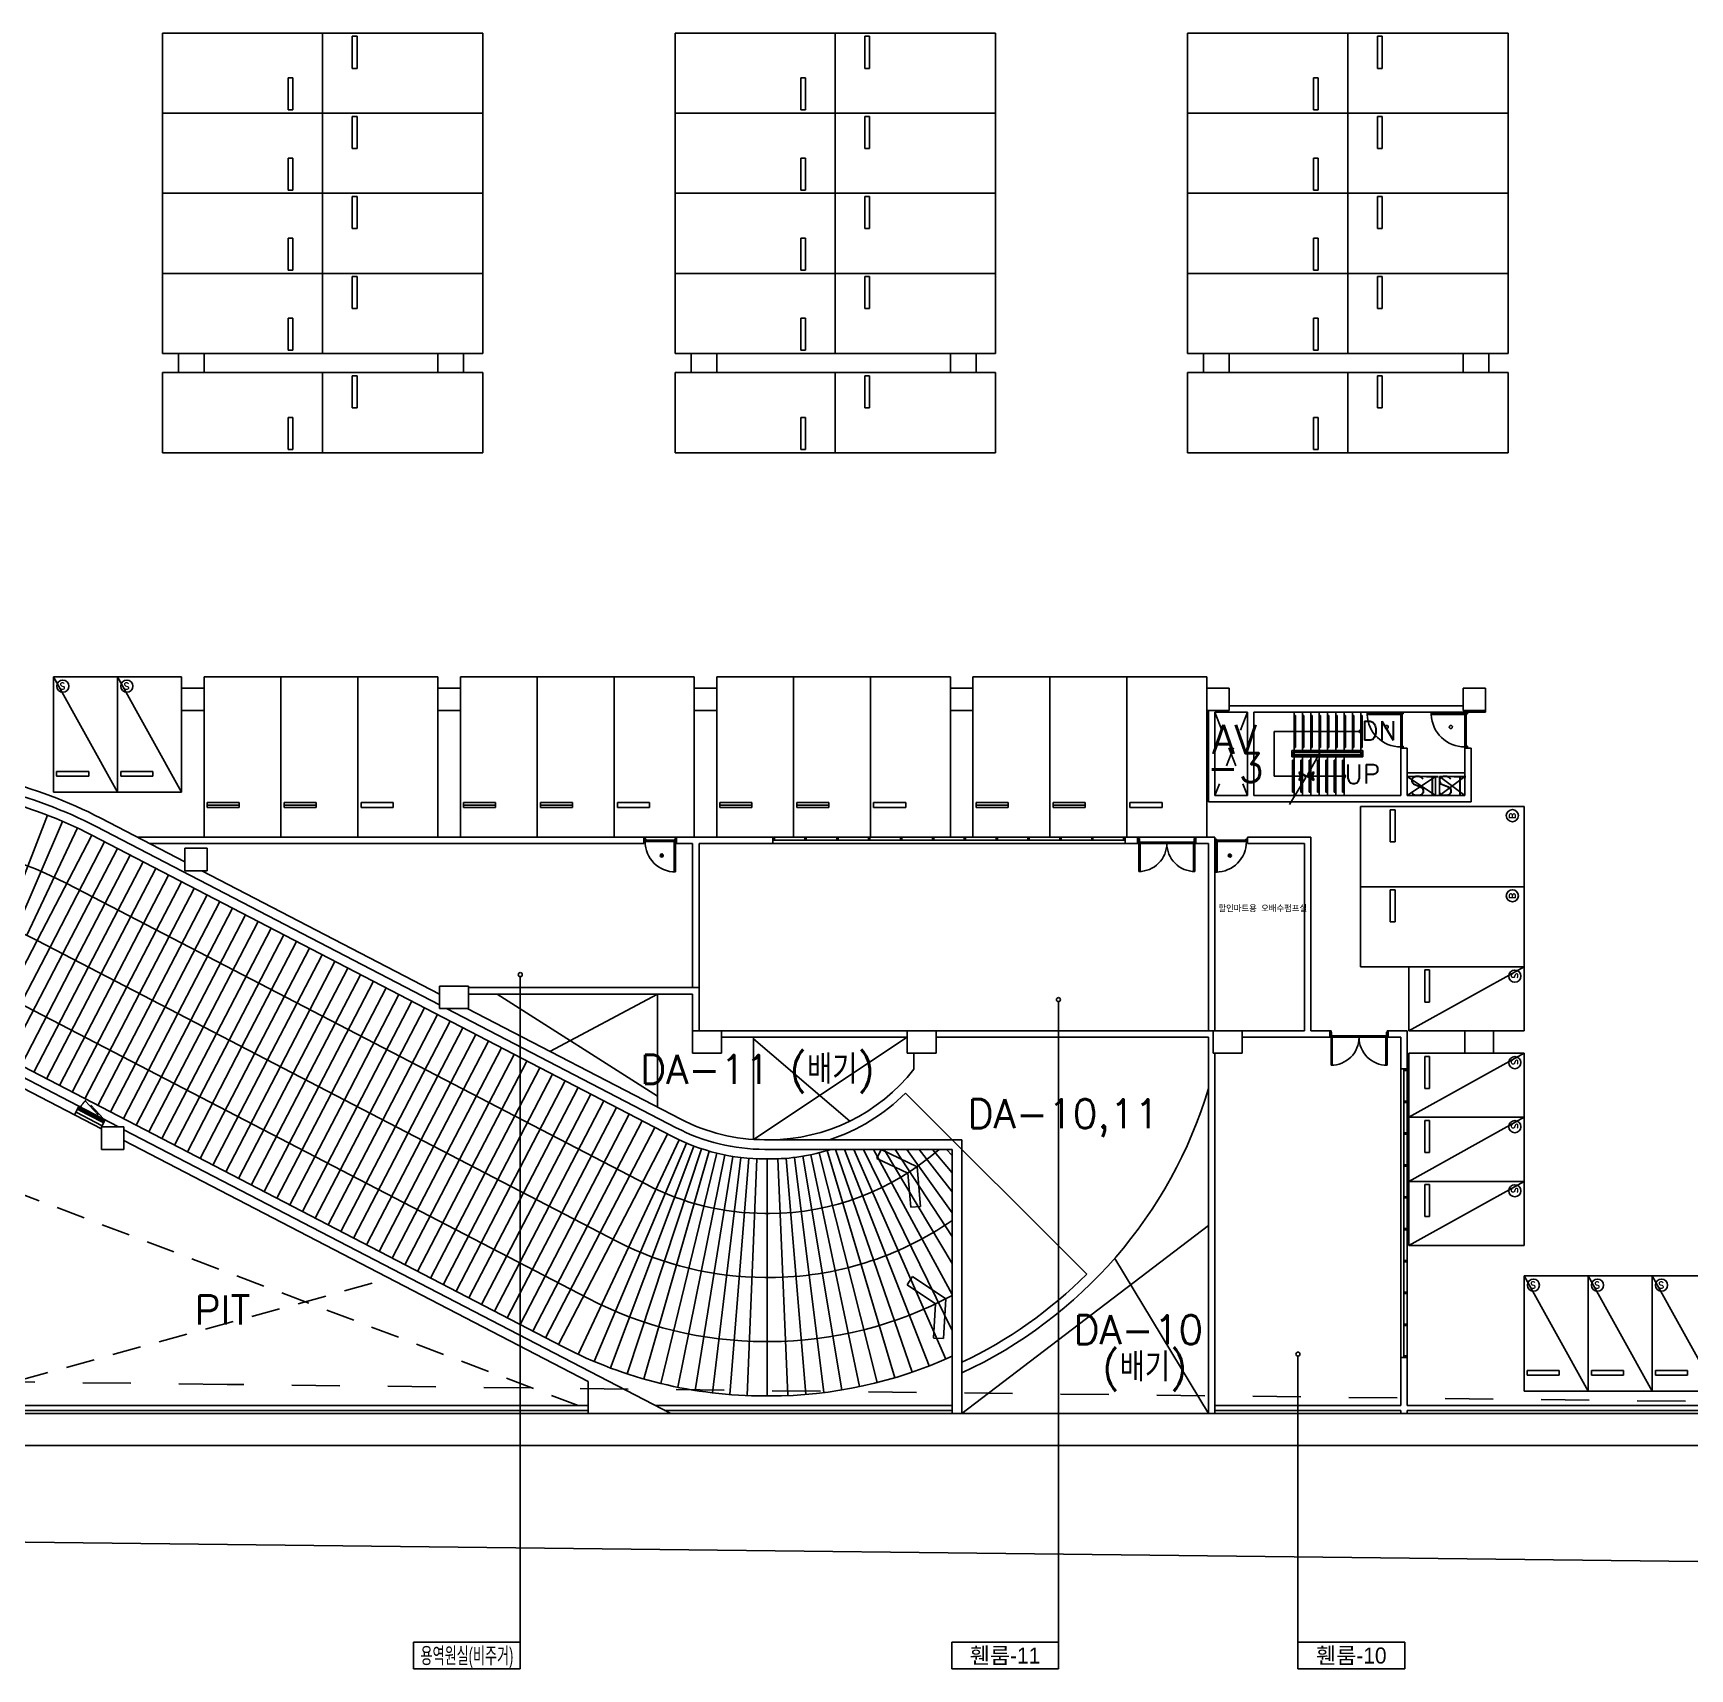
# Model space of a CAD drawing. Header units: millimetres. Extents: x -7614 to 421357, y 85218 to 341757.
# Drawn here: x 255186 to 306895, y 140557 to 191627 of the extents above; entities that cross this region are included whole.
import ezdxf
from ezdxf.enums import TextEntityAlignment as Align

# ---------------------------------------------------------------- set-up
doc = ezdxf.new("R2010")
doc.units = ezdxf.units.MM
doc.header["$LTSCALE"] = 600
doc.header["$MEASUREMENT"] = 0
doc.linetypes.add('HID', pattern=[5, 3, -2])
doc.linetypes.add('HIDDEN', pattern=[2, 1, -1])
for name, color, linetype in [('e-plan', 9, 'CONTINUOUS'), ('e-room-box', 7, 'CONTINUOUS'), ('e-text', 6, 'CONTINUOUS')]:
    doc.layers.add(name, color=color, linetype=linetype)
doc.styles.add('kiahn', font='romans.shx', dxfattribs={"bigfont": 'cadhs.shx'})
doc.styles.add('돋움', font='Dotum.ttf')

msp = doc.modelspace()

# ---------------------------------------------------------------- hatches: boundary and pattern name
at = {"layer": 'e-plan'}
h = msp.add_hatch(color=256, dxfattribs=at)
h.dxf.hatch_style = 1
h.paths.add_polyline_path([(274763, 165925, -1), (274850, 165975, -1)])
h = msp.add_hatch(color=256, dxfattribs=at)
h.dxf.hatch_style = 1
h.paths.add_polyline_path([(292577, 165923, 1), (292491, 165973, 1)])

# ---------------------------------------------------------------- linework, layer by layer
for p, q in [((259220, 189127), (259220, 191627)), ((259220, 191627), (264220, 191627)), ((264220, 191627), (264220, 189127)), ((264220, 189127), (264220, 191627)), ((264220, 191627), (269220, 191627)), ((265145, 191527), (265295, 191527)), ((265145, 190527), (265145, 191527)), ((265295, 191527), (265295, 190527)), ((269220, 191627), (269220, 189127)), ((275220, 189127), (275220, 191627)), ((275220, 191627), (280220, 191627)), ((280220, 191627), (280220, 189127)), ((280220, 189127), (280220, 191627)), ((280220, 191627), (285220, 191627)), ((281145, 191527), (281295, 191527)), ((281145, 190527), (281145, 191527)), ((281295, 191527), (281295, 190527)), ((285220, 191627), (285220, 189127)), ((291220, 189127), (291220, 191627)), ((291220, 191627), (296220, 191627)), ((296220, 191627), (296220, 189127)), ((296220, 189127), (296220, 191627)), ((296220, 191627), (301220, 191627)), ((297145, 191527), (297295, 191527)), ((297145, 190527), (297145, 191527)), ((297295, 191527), (297295, 190527)), ((301220, 191627), (301220, 189127)), ((265295, 190527), (265145, 190527)), ((281295, 190527), (281145, 190527)), ((297295, 190527), (297145, 190527)), ((263145, 189227), (263145, 190227)), ((263145, 190227), (263295, 190227)), ((263295, 190227), (263295, 189227)), ((279145, 189227), (279145, 190227)), ((279145, 190227), (279295, 190227)), ((279295, 190227), (279295, 189227)), ((295145, 189227), (295145, 190227)), ((295145, 190227), (295295, 190227)), ((295295, 190227), (295295, 189227)), ((259220, 186627), (259220, 189127)), ((259220, 189127), (264220, 189127)), ((264220, 189127), (259220, 189127)), ((263295, 189227), (263145, 189227)), ((264220, 189127), (264220, 186627)), ((269220, 189127), (264220, 189127)), ((264220, 186627), (264220, 189127)), ((264220, 189127), (269220, 189127)), ((265145, 189027), (265295, 189027)), ((265145, 188027), (265145, 189027)), ((265295, 189027), (265295, 188027)), ((269220, 189127), (269220, 186627)), ((280220, 189127), (275220, 189127)), ((275220, 186627), (275220, 189127)), ((275220, 189127), (280220, 189127)), ((279295, 189227), (279145, 189227)), ((280220, 189127), (280220, 186627)), ((285220, 189127), (280220, 189127)), ((280220, 186627), (280220, 189127)), ((280220, 189127), (285220, 189127)), ((281145, 189027), (281295, 189027)), ((281145, 188027), (281145, 189027)), ((281295, 189027), (281295, 188027)), ((285220, 189127), (285220, 186627)), ((291220, 186627), (291220, 189127)), ((291220, 189127), (296220, 189127)), ((296220, 189127), (291220, 189127)), ((295295, 189227), (295145, 189227)), ((296220, 189127), (296220, 186627)), ((301220, 189127), (296220, 189127)), ((296220, 186627), (296220, 189127)), ((296220, 189127), (301220, 189127)), ((297145, 189027), (297295, 189027)), ((297145, 188027), (297145, 189027)), ((297295, 189027), (297295, 188027)), ((301220, 189127), (301220, 186627)), ((263145, 186727), (263145, 187727)), ((263145, 187727), (263295, 187727)), ((263295, 187727), (263295, 186727)), ((265295, 188027), (265145, 188027)), ((279145, 186727), (279145, 187727)), ((279145, 187727), (279295, 187727)), ((279295, 187727), (279295, 186727)), ((281295, 188027), (281145, 188027)), ((295145, 186727), (295145, 187727)), ((295145, 187727), (295295, 187727)), ((295295, 187727), (295295, 186727)), ((297295, 188027), (297145, 188027)), ((263295, 186727), (263145, 186727)), ((279295, 186727), (279145, 186727)), ((295295, 186727), (295145, 186727)), ((259220, 184127), (259220, 186627)), ((259220, 186627), (264220, 186627)), ((264220, 186627), (259220, 186627)), ((264220, 186627), (264220, 184127)), ((269220, 186627), (264220, 186627)), ((264220, 184127), (264220, 186627)), ((264220, 186627), (269220, 186627)), ((265145, 186527), (265295, 186527)), ((265145, 185527), (265145, 186527)), ((265295, 186527), (265295, 185527)), ((269220, 186627), (269220, 184127)), ((275220, 184127), (275220, 186627)), ((275220, 186627), (280220, 186627)), ((280220, 186627), (275220, 186627)), ((280220, 186627), (280220, 184127)), ((285220, 186627), (280220, 186627)), ((280220, 184127), (280220, 186627)), ((280220, 186627), (285220, 186627)), ((281145, 186527), (281295, 186527)), ((281145, 185527), (281145, 186527)), ((281295, 186527), (281295, 185527)), ((285220, 186627), (285220, 184127)), ((291220, 184127), (291220, 186627)), ((291220, 186627), (296220, 186627)), ((296220, 186627), (291220, 186627)), ((296220, 186627), (296220, 184127)), ((301220, 186627), (296220, 186627)), ((296220, 184127), (296220, 186627)), ((296220, 186627), (301220, 186627)), ((297145, 186527), (297295, 186527)), ((297145, 185527), (297145, 186527)), ((297295, 186527), (297295, 185527)), ((301220, 186627), (301220, 184127)), ((263145, 184227), (263145, 185227)), ((263145, 185227), (263295, 185227)), ((263295, 185227), (263295, 184227)), ((265295, 185527), (265145, 185527)), ((279145, 184227), (279145, 185227)), ((279145, 185227), (279295, 185227)), ((279295, 185227), (279295, 184227)), ((281295, 185527), (281145, 185527)), ((295145, 184227), (295145, 185227)), ((295145, 185227), (295295, 185227)), ((295295, 185227), (295295, 184227)), ((297295, 185527), (297145, 185527)), ((264220, 184127), (259220, 184127)), ((259220, 181627), (259220, 184127)), ((259220, 184127), (264220, 184127)), ((263295, 184227), (263145, 184227)), ((264220, 184127), (264220, 181627)), ((269220, 184127), (264220, 184127)), ((264220, 181627), (264220, 184127)), ((264220, 184127), (269220, 184127)), ((269220, 184127), (269220, 181627)), ((280220, 184127), (275220, 184127)), ((275220, 181627), (275220, 184127)), ((275220, 184127), (280220, 184127)), ((279295, 184227), (279145, 184227)), ((280220, 184127), (280220, 181627)), ((285220, 184127), (280220, 184127)), ((280220, 181627), (280220, 184127)), ((280220, 184127), (285220, 184127)), ((285220, 184127), (285220, 181627)), ((296220, 184127), (291220, 184127)), ((291220, 181627), (291220, 184127)), ((291220, 184127), (296220, 184127)), ((295295, 184227), (295145, 184227)), ((296220, 184127), (296220, 181627)), ((301220, 184127), (296220, 184127)), ((296220, 181627), (296220, 184127)), ((296220, 184127), (301220, 184127)), ((301220, 184127), (301220, 181627)), ((265145, 184027), (265295, 184027)), ((265145, 183027), (265145, 184027)), ((265295, 184027), (265295, 183027)), ((281145, 184027), (281295, 184027)), ((281145, 183027), (281145, 184027)), ((281295, 184027), (281295, 183027)), ((297145, 184027), (297295, 184027)), ((297145, 183027), (297145, 184027)), ((297295, 184027), (297295, 183027)), ((263145, 181727), (263145, 182727)), ((263145, 182727), (263295, 182727)), ((263295, 182727), (263295, 181727)), ((265295, 183027), (265145, 183027)), ((279145, 181727), (279145, 182727)), ((279145, 182727), (279295, 182727)), ((279295, 182727), (279295, 181727)), ((281295, 183027), (281145, 183027)), ((295145, 181727), (295145, 182727)), ((295145, 182727), (295295, 182727)), ((295295, 182727), (295295, 181727)), ((297295, 183027), (297145, 183027)), ((264220, 181627), (259220, 181627)), ((263295, 181727), (263145, 181727)), ((269220, 181627), (264220, 181627)), ((280220, 181627), (275220, 181627)), ((279295, 181727), (279145, 181727)), ((285220, 181627), (280220, 181627)), ((296220, 181627), (291220, 181627)), ((295295, 181727), (295145, 181727)), ((301220, 181627), (296220, 181627)), ((259220, 178527), (259220, 181027)), ((259220, 181027), (264220, 181027)), ((264220, 181027), (264220, 178527)), ((264220, 178527), (264220, 181027)), ((264220, 181027), (269220, 181027)), ((269220, 181027), (269220, 178527)), ((275220, 178527), (275220, 181027)), ((275220, 181027), (280220, 181027)), ((280220, 181027), (280220, 178527)), ((280220, 178527), (280220, 181027)), ((280220, 181027), (285220, 181027)), ((285220, 181027), (285220, 178527)), ((291220, 178527), (291220, 181027)), ((291220, 181027), (296220, 181027)), ((296220, 181027), (296220, 178527)), ((296220, 178527), (296220, 181027)), ((296220, 181027), (301220, 181027)), ((301220, 181027), (301220, 178527)), ((265145, 180927), (265295, 180927)), ((265145, 179927), (265145, 180927)), ((265295, 180927), (265295, 179927)), ((281145, 180927), (281295, 180927)), ((281145, 179927), (281145, 180927)), ((281295, 180927), (281295, 179927)), ((297145, 180927), (297295, 180927)), ((297145, 179927), (297145, 180927)), ((297295, 180927), (297295, 179927)), ((263145, 178627), (263145, 179627)), ((263145, 179627), (263295, 179627)), ((263295, 179627), (263295, 178627)), ((265295, 179927), (265145, 179927)), ((279145, 178627), (279145, 179627)), ((279145, 179627), (279295, 179627)), ((279295, 179627), (279295, 178627)), ((281295, 179927), (281145, 179927)), ((295145, 178627), (295145, 179627)), ((295145, 179627), (295295, 179627)), ((295295, 179627), (295295, 178627)), ((297295, 179927), (297145, 179927)), ((264220, 178527), (259220, 178527)), ((263295, 178627), (263145, 178627)), ((269220, 178527), (264220, 178527)), ((280220, 178527), (275220, 178527)), ((279295, 178627), (279145, 178627)), ((285220, 178527), (280220, 178527)), ((296220, 178527), (291220, 178527)), ((295295, 178627), (295145, 178627)), ((301220, 178527), (296220, 178527)), ((255820, 171527), (257820, 167927)), ((255820, 167927), (255820, 171527)), ((255820, 171527), (257820, 171527)), ((257820, 171527), (259820, 167927)), ((257820, 171527), (257820, 167927)), ((257820, 167927), (257820, 171527)), ((257820, 171527), (259820, 171527)), ((259820, 171527), (259820, 167927)), ((260520, 171177), (259820, 171177)), ((259820, 171177), (259820, 170477)), ((260520, 166527), (260520, 171527)), ((260520, 171527), (262920, 171527)), ((260520, 170477), (260520, 171177)), ((262920, 171527), (262920, 166527)), ((262920, 166527), (262920, 171527)), ((262920, 171527), (265320, 171527)), ((265320, 166527), (265320, 171527)), ((265320, 171527), (267820, 171527)), ((265320, 171527), (265320, 166527)), ((267820, 171527), (267820, 166527)), ((268520, 171177), (267820, 171177)), ((267820, 171177), (267820, 170477)), ((268520, 166527), (268520, 171527)), ((268520, 171527), (270920, 171527)), ((268520, 170477), (268520, 171177)), ((270920, 171527), (270920, 166527)), ((270920, 166527), (270920, 171527)), ((270920, 171527), (273320, 171527)), ((273320, 166527), (273320, 171527)), ((273320, 171527), (275820, 171527)), ((273320, 171527), (273320, 166527)), ((275820, 171527), (275820, 166527)), ((276520, 171177), (275820, 171177)), ((275820, 171177), (275820, 170477)), ((276520, 166527), (276520, 171527)), ((276520, 171527), (278920, 171527)), ((276520, 170477), (276520, 171177)), ((278920, 171527), (278920, 166527)), ((278920, 166527), (278920, 171527)), ((278920, 171527), (281320, 171527)), ((281320, 166527), (281320, 171527)), ((281320, 171527), (283820, 171527)), ((281320, 171527), (281320, 166527)), ((283820, 171527), (283820, 166527)), ((284520, 171177), (283820, 171177)), ((283820, 171177), (283820, 170477)), ((284520, 166527), (284520, 171527)), ((284520, 171527), (286920, 171527)), ((284520, 170477), (284520, 171177)), ((286920, 171527), (286920, 166527)), ((286920, 166527), (286920, 171527)), ((286920, 171527), (289320, 171527)), ((289320, 166527), (289320, 171527)), ((289320, 171527), (291820, 171527)), ((289320, 171527), (289320, 166527)), ((291820, 171527), (291820, 166527)), ((292520, 171177), (291820, 171177)), ((291820, 171177), (291820, 170477)), ((292520, 170477), (292520, 171177)), ((300520, 171177), (299820, 171177)), ((299820, 171177), (299820, 170477)), ((300520, 170477), (300520, 171177)), ((259820, 170477), (260520, 170477)), ((267820, 170477), (268520, 170477)), ((275820, 170477), (276520, 170477)), ((283820, 170477), (284520, 170477)), ((291820, 170477), (292520, 170477)), ((291871, 170477), (291871, 167627)), ((292071, 170427), (293091, 170427)), ((292071, 170427), (292071, 167827)), ((292520, 170627), (299820, 170627)), ((293091, 170427), (293091, 167827)), ((293291, 170427), (293291, 167827)), ((293291, 170427), (300520, 170427)), ((294541, 170427), (294541, 169227)), ((294541, 170327), (294591, 170327)), ((294591, 170327), (294591, 169327)), ((294801, 170427), (294801, 169227)), ((294801, 170327), (294851, 170327)), ((294851, 170327), (294851, 169327)), ((295061, 170427), (295061, 169227)), ((295061, 170327), (295111, 170327)), ((295111, 170327), (295111, 169327)), ((295321, 170427), (295321, 169227)), ((295321, 170327), (295371, 170327)), ((295371, 170327), (295371, 169327)), ((295581, 170427), (295581, 169227)), ((295581, 170327), (295631, 170327)), ((295631, 170327), (295631, 169327)), ((295841, 170427), (295841, 169227)), ((295841, 170327), (295891, 170327)), ((295891, 170327), (295891, 169327)), ((296101, 170427), (296101, 169227)), ((296101, 170327), (296151, 170327)), ((296151, 170327), (296151, 169327)), ((296361, 170427), (296361, 169227)), ((296361, 170327), (296411, 170327)), ((296411, 170327), (296411, 169327)), ((296621, 170427), (296621, 169227)), ((296621, 170327), (296671, 170327)), ((296671, 170327), (296671, 169327)), ((297871, 170392), (296822, 170392)), ((296822, 170392), (296822, 170352)), ((296822, 170352), (297871, 170352)), ((297871, 170417), (297951, 170417)), ((297871, 170392), (297871, 170417)), ((297871, 170392), (297871, 169342)), ((297871, 170352), (297871, 170392)), ((297911, 170392), (297871, 170392)), ((297911, 170372), (297911, 170392)), ((297911, 170372), (297911, 169362)), ((297951, 170372), (297911, 170372)), ((297951, 170417), (297951, 170372)), ((299871, 170392), (298822, 170392)), ((298822, 170392), (298822, 170352)), ((298822, 170352), (299871, 170352)), ((299820, 170477), (300520, 170477)), ((299871, 170417), (299951, 170417)), ((299871, 170392), (299871, 170417)), ((299871, 170392), (299871, 169342)), ((299871, 170352), (299871, 170392)), ((299911, 170392), (299871, 170392)), ((299911, 170372), (299911, 170392)), ((299911, 170372), (299911, 169362)), ((299951, 170372), (299911, 170372)), ((299951, 170417), (299951, 170372)), ((300520, 170477), (300520, 170427)), ((296621, 169827), (293916, 169827)), ((293916, 169827), (293916, 168427)), ((294476, 169227), (294476, 169027)), ((294476, 169227), (296686, 169227)), ((294516, 169187), (294516, 169067)), ((294516, 169187), (296646, 169187)), ((294591, 169327), (294541, 169327)), ((294541, 169187), (294541, 169162)), ((294541, 169162), (294541, 169092)), ((294541, 169162), (296621, 169162)), ((294541, 169092), (296621, 169092)), ((294541, 169092), (294541, 169067)), ((294851, 169327), (294801, 169327)), ((294801, 169187), (294801, 169162)), ((294801, 169092), (294801, 169067)), ((294961, 168470), (295393, 169254)), ((295111, 169327), (295061, 169327)), ((295061, 169187), (295061, 169162)), ((295061, 169092), (295061, 169067)), ((295371, 169327), (295321, 169327)), ((295321, 169187), (295321, 169162)), ((295321, 169092), (295321, 169067)), ((295631, 169327), (295581, 169327)), ((295581, 169187), (295581, 169162)), ((295581, 169092), (295581, 169067)), ((295891, 169327), (295841, 169327)), ((295841, 169187), (295841, 169162)), ((295841, 169092), (295841, 169067)), ((296151, 169327), (296101, 169327)), ((296101, 169187), (296101, 169162)), ((296101, 169092), (296101, 169067)), ((296411, 169327), (296361, 169327)), ((296361, 169187), (296361, 169162)), ((296671, 169327), (296621, 169327)), ((296621, 169187), (296621, 169162)), ((296621, 169162), (296621, 169092)), ((296646, 169187), (296646, 169067)), ((296686, 169227), (296686, 169027)), ((297911, 169342), (297871, 169342)), ((297871, 169342), (297871, 169317)), ((297871, 169317), (297951, 169317)), ((297871, 169307), (297871, 167827)), ((298071, 169307), (297871, 169307)), ((297951, 169362), (297911, 169362)), ((297911, 169362), (297911, 169342)), ((297951, 169317), (297951, 169362)), ((298071, 169307), (298071, 167827)), ((299911, 169342), (299871, 169342)), ((299871, 169342), (299871, 169317)), ((299871, 169317), (299951, 169317)), ((299871, 169307), (299871, 167827)), ((299871, 169307), (299871, 167827)), ((299871, 169307), (300071, 169307)), ((299951, 169362), (299911, 169362)), ((299911, 169362), (299911, 169342)), ((299951, 169317), (299951, 169362)), ((300071, 169307), (300071, 167627)), ((256920, 168577), (255920, 168577)), ((255920, 168577), (255920, 168427)), ((256920, 168427), (256920, 168577)), ((258920, 168577), (257920, 168577)), ((257920, 168577), (257920, 168427)), ((258920, 168427), (258920, 168577)), ((294476, 169027), (296686, 169027)), ((294491, 167927), (294491, 168927)), ((294491, 168927), (294541, 168927)), ((294516, 169067), (296646, 169067)), ((294541, 169027), (294541, 167827)), ((294751, 167927), (294751, 168927)), ((294751, 168927), (294801, 168927)), ((294801, 169027), (294801, 167827)), ((295011, 167927), (295011, 168927)), ((295011, 168927), (295061, 168927)), ((295061, 169027), (295061, 167827)), ((295271, 167927), (295271, 168927)), ((295271, 168927), (295321, 168927)), ((295321, 169027), (295321, 167827)), ((295531, 167927), (295531, 168927)), ((295531, 168927), (295581, 168927)), ((295581, 169027), (295581, 167827)), ((295791, 167927), (295791, 168927)), ((295791, 168927), (295841, 168927)), ((295841, 169027), (295841, 167827)), ((296051, 167927), (296051, 168927)), ((296051, 168927), (296101, 168927)), ((296101, 169027), (296101, 167827)), ((255920, 168427), (256920, 168427)), ((257920, 168427), (258920, 168427)), ((293916, 168427), (294801, 168427)), ((294404, 167542), (294911, 168384)), ((294724, 168566), (294690, 168543)), ((294690, 168543), (294756, 168427)), ((294756, 168427), (294690, 168311)), ((294690, 168311), (294724, 168292)), ((294801, 168427), (294724, 168566)), ((294724, 168292), (294801, 168427)), ((294911, 168384), (294828, 168490)), ((294828, 168490), (295034, 168365)), ((295034, 168365), (294961, 168470)), ((295061, 168427), (295138, 168566)), ((295138, 168292), (295061, 168427)), ((295061, 168427), (296101, 168427)), ((295172, 168543), (295105, 168427)), ((295105, 168427), (295172, 168311)), ((295138, 168566), (295172, 168543)), ((295172, 168311), (295138, 168292)), ((299871, 168537), (298071, 168537)), ((298961, 168417), (298071, 168417)), ((298961, 168417), (298961, 167827)), ((299081, 168417), (299081, 167827)), ((299871, 168417), (299081, 168417)), ((257820, 167927), (255820, 167927)), ((259820, 167927), (257820, 167927)), ((260620, 167452), (260620, 167602)), ((260620, 167602), (261620, 167602)), ((261620, 167602), (261620, 167452)), ((263020, 167452), (263020, 167602)), ((263020, 167602), (264020, 167602)), ((264020, 167602), (264020, 167452)), ((265420, 167452), (265420, 167602)), ((265420, 167602), (266420, 167602)), ((266420, 167602), (266420, 167452)), ((268620, 167452), (268620, 167602)), ((268620, 167602), (269620, 167602)), ((269620, 167602), (269620, 167452)), ((271020, 167452), (271020, 167602)), ((271020, 167602), (272020, 167602)), ((272020, 167602), (272020, 167452)), ((273420, 167452), (273420, 167602)), ((273420, 167602), (274420, 167602)), ((274420, 167602), (274420, 167452)), ((276620, 167452), (276620, 167602)), ((276620, 167602), (277620, 167602)), ((277620, 167602), (277620, 167452)), ((279020, 167452), (279020, 167602)), ((279020, 167602), (280020, 167602)), ((280020, 167602), (280020, 167452)), ((281420, 167452), (281420, 167602)), ((281420, 167602), (282420, 167602)), ((282420, 167602), (282420, 167452)), ((284620, 167452), (284620, 167602)), ((284620, 167602), (285620, 167602)), ((285620, 167602), (285620, 167452)), ((287020, 167452), (287020, 167602)), ((287020, 167602), (288020, 167602)), ((288020, 167602), (288020, 167452)), ((289420, 167452), (289420, 167602)), ((289420, 167602), (290420, 167602)), ((290420, 167602), (290420, 167452)), ((291871, 167627), (300071, 167627)), ((292071, 167827), (293091, 167827)), ((293291, 167827), (297871, 167827)), ((294541, 167927), (294491, 167927)), ((294801, 167927), (294751, 167927)), ((295061, 167927), (295011, 167927)), ((295321, 167927), (295271, 167927)), ((295581, 167927), (295531, 167927)), ((295841, 167927), (295791, 167927)), ((296101, 167927), (296051, 167927)), ((298071, 167827), (299871, 167827)), ((257295, 167118), (259920, 165755)), ((261620, 167527), (260620, 167527)), ((261620, 167452), (260620, 167452)), ((264020, 167527), (263020, 167527)), ((264020, 167452), (263020, 167452)), ((266420, 167452), (265420, 167452)), ((269620, 167527), (268620, 167527)), ((269620, 167452), (268620, 167452)), ((272020, 167527), (271020, 167527)), ((272020, 167452), (271020, 167452)), ((274420, 167452), (273420, 167452)), ((277620, 167527), (276620, 167527)), ((277620, 167452), (276620, 167452)), ((280020, 167527), (279020, 167527)), ((280020, 167452), (279020, 167452)), ((282420, 167452), (281420, 167452)), ((285620, 167527), (284620, 167527)), ((285620, 167452), (284620, 167452)), ((288020, 167527), (287020, 167527)), ((288020, 167452), (287020, 167452)), ((290420, 167452), (289420, 167452)), ((296620, 164977), (296620, 167477)), ((296620, 167477), (301720, 167477)), ((297545, 167377), (297695, 167377)), ((297545, 166377), (297545, 167377)), ((297695, 167377), (297695, 166377)), ((301720, 167477), (301720, 164977)), ((257019, 166585), (275121, 157186)), ((257157, 166852), (267870, 161289)), ((274250, 166527), (258434, 166527)), ((262920, 166527), (260520, 166527)), ((265320, 166527), (262920, 166527)), ((267820, 166527), (265320, 166527)), ((270920, 166527), (268520, 166527)), ((273320, 166527), (270920, 166527)), ((275820, 166527), (273320, 166527)), ((274250, 166327), (274250, 166527)), ((278270, 166527), (275270, 166527)), ((275270, 166327), (275270, 166527)), ((278920, 166527), (276520, 166527)), ((278270, 166327), (278270, 166527)), ((278320, 166527), (278280, 166527)), ((278280, 166527), (278280, 166427)), ((289220, 166527), (278320, 166527)), ((278320, 166427), (278320, 166527)), ((281320, 166527), (278920, 166527)), ((279275, 166527), (279315, 166527)), ((279275, 166427), (279275, 166527)), ((279315, 166527), (279315, 166427)), ((280269, 166527), (280309, 166527)), ((280269, 166427), (280269, 166527)), ((280309, 166527), (280309, 166427)), ((281264, 166527), (281304, 166527)), ((281264, 166427), (281264, 166527)), ((281304, 166527), (281304, 166427)), ((283820, 166527), (281320, 166527)), ((282259, 166527), (282299, 166527)), ((282259, 166427), (282259, 166527)), ((282299, 166527), (282299, 166427)), ((283253, 166527), (283293, 166527)), ((283253, 166427), (283253, 166527)), ((283293, 166527), (283293, 166427)), ((284248, 166527), (284288, 166527)), ((284248, 166427), (284248, 166527)), ((284288, 166527), (284288, 166427)), ((286920, 166527), (284520, 166527)), ((285242, 166527), (285282, 166527)), ((285242, 166427), (285242, 166527)), ((285282, 166527), (285282, 166427)), ((286237, 166527), (286277, 166527)), ((286237, 166427), (286237, 166527)), ((286277, 166527), (286277, 166427)), ((289320, 166527), (286920, 166527)), ((287231, 166527), (287271, 166527)), ((287231, 166427), (287231, 166527)), ((287271, 166527), (287271, 166427)), ((288226, 166527), (288266, 166527)), ((288226, 166427), (288226, 166527)), ((288266, 166527), (288266, 166427)), ((289220, 166527), (289260, 166527)), ((289220, 166427), (289220, 166527)), ((289260, 166527), (289260, 166427)), ((289660, 166527), (289270, 166527)), ((289270, 166327), (289270, 166527)), ((291820, 166527), (289320, 166527)), ((289660, 166327), (289660, 166527)), ((289670, 166527), (289695, 166527)), ((289670, 166327), (289670, 166527)), ((289695, 166527), (289695, 166487)), ((291470, 166527), (291445, 166527)), ((291445, 166527), (291445, 166487)), ((291470, 166327), (291470, 166527)), ((292070, 166527), (291480, 166527)), ((291480, 166327), (291480, 166527)), ((292070, 160477), (292070, 166527)), ((295070, 166527), (293090, 166527)), ((293090, 166527), (293090, 166327)), ((295070, 160477), (295070, 166527)), ((274250, 166327), (258819, 166327)), ((260620, 166177), (259920, 166177)), ((259920, 166177), (259920, 165477)), ((260620, 165477), (260620, 166177)), ((274305, 166467), (274260, 166467)), ((274260, 166467), (274260, 166387)), ((274260, 166387), (274285, 166387)), ((274285, 166387), (274285, 166427)), ((274285, 166427), (274305, 166427)), ((275235, 166387, 0), (274285, 166387, 0)), ((274305, 166427), (274305, 166467)), ((275215, 166427), (274305, 166427)), ((275195, 166387), (275195, 166367)), ((275235, 166387), (275195, 166387)), ((275195, 166367), (275195, 165457)), ((275260, 166467), (275215, 166467)), ((275215, 166467), (275215, 166427)), ((275215, 166427), (275235, 166427)), ((275235, 166427), (275235, 166387)), ((275235, 165437), (275235, 166387)), ((275235, 166387), (275260, 166387)), ((275260, 166387), (275260, 166467)), ((275770, 166327), (275270, 166327)), ((275770, 161827), (275770, 166327)), ((275970, 161827), (275970, 166327)), ((278270, 166327), (275970, 166327)), ((289270, 166327), (278270, 166327)), ((278280, 166427), (278320, 166427)), ((289220, 166427), (278320, 166427)), ((279315, 166427), (279275, 166427)), ((280309, 166427), (280269, 166427)), ((281304, 166427), (281264, 166427)), ((282299, 166427), (282259, 166427)), ((283293, 166427), (283253, 166427)), ((284288, 166427), (284248, 166427)), ((285282, 166427), (285242, 166427)), ((286277, 166427), (286237, 166427)), ((287271, 166427), (287231, 166427)), ((288266, 166427), (288226, 166427)), ((289260, 166427), (289220, 166427)), ((289660, 166327), (289270, 166327)), ((289695, 166327), (289670, 166327)), ((289695, 166487), (289715, 166487)), ((289715, 166367), (289695, 166367)), ((289695, 166367), (289695, 166327)), ((289695, 166327), (291445, 166327)), ((289695, 165452), (289695, 166327)), ((289695, 166327), (289735, 166327)), ((289715, 166487), (289715, 166367)), ((291425, 166367), (289715, 166367)), ((289735, 166327), (289735, 165452)), ((291445, 166327), (291405, 166327)), ((291405, 166327), (291405, 165452)), ((291445, 166487), (291425, 166487)), ((291425, 166487), (291425, 166367)), ((291425, 166367), (291445, 166367)), ((291445, 166367), (291445, 166327)), ((291445, 165452), (291445, 166327)), ((291445, 166327), (291470, 166327)), ((291870, 166327), (291480, 166327)), ((291870, 160477), (291870, 166327)), ((292080, 166465), (292125, 166465)), ((292080, 166385), (292080, 166465)), ((292105, 166385), (292080, 166385)), ((292125, 166425), (292105, 166425)), ((292105, 166425), (292105, 166385)), ((292105, 166385, 0), (293055, 166385, 0)), ((292105, 165435), (292105, 166385)), ((292105, 166385), (292145, 166385)), ((292125, 166465), (292125, 166425)), ((292125, 166425), (293035, 166425)), ((292145, 166385), (292145, 166365)), ((292145, 166365), (292145, 165455)), ((293035, 166465), (293080, 166465)), ((293035, 166425), (293035, 166465)), ((293055, 166425), (293035, 166425)), ((293055, 166385), (293055, 166425)), ((293080, 166385), (293055, 166385)), ((293080, 166465), (293080, 166385)), ((294870, 166327), (293090, 166327)), ((294870, 160477), (294870, 166327)), ((297695, 166377), (297545, 166377)), ((259920, 165477), (260620, 165477)), ((260456, 165477), (267870, 161627)), ((256235, 165077), (274337, 155677)), ((275195, 165457), (275195, 165437)), ((275195, 165437), (275235, 165437)), ((289735, 165452), (289695, 165452)), ((291405, 165452), (291445, 165452)), ((292145, 165435), (292105, 165435)), ((292145, 165455), (292145, 165435)), ((301720, 164977), (296620, 164977)), ((296620, 162477), (296620, 164977)), ((296620, 164977), (301720, 164977)), ((301720, 164977), (301720, 162477)), ((297545, 164877), (297695, 164877)), ((297545, 163877), (297545, 164877)), ((297695, 164877), (297695, 163877)), ((297695, 163877), (297545, 163877)), ((301720, 162477), (296620, 162477)), ((301720, 162477), (298120, 160477)), ((298120, 162477), (301720, 162477)), ((298120, 160477), (298120, 162477)), ((298770, 162377), (298620, 162377)), ((298620, 162377), (298620, 161377)), ((298770, 161377), (298770, 162377)), ((301720, 162477), (301720, 160477)), ((268770, 161877), (267870, 161877)), ((267870, 161877), (267870, 161177)), ((268770, 161177), (268770, 161877)), ((254392, 161527), (272494, 152127)), ((268770, 161827), (275970, 161827)), ((268770, 161627), (275770, 161627)), ((269670, 161627), (274670, 158434)), ((269670, 161627), (274670, 161627)), ((274670, 161627), (271317, 159837)), ((274670, 161627), (274670, 158096)), ((275770, 160477), (275770, 161627)), ((275970, 160477), (275970, 161827)), ((298620, 161377), (298770, 161377)), ((267870, 161177), (268770, 161177)), ((268086, 161177), (275259, 157452)), ((268737, 161177), (275397, 157718)), ((276670, 160477), (275770, 160477)), ((275770, 160477), (275770, 159777)), ((276670, 160477), (282470, 160477)), ((276670, 159777), (276670, 160477)), ((283370, 160477), (282470, 160477)), ((282470, 160477), (282470, 159777)), ((283370, 160477), (292020, 160477)), ((283370, 159777), (283370, 160477)), ((292920, 160477), (292020, 160477)), ((292020, 160477), (292020, 159777)), ((292920, 160477), (294870, 160477)), ((292920, 159777), (292920, 160477)), ((295070, 160477), (295660, 160477)), ((295660, 160277), (295660, 160477)), ((295670, 160477), (295695, 160477)), ((295670, 160277), (295670, 160477)), ((295695, 160477), (295695, 160437)), ((295695, 160437), (295715, 160437)), ((295715, 160317), (295695, 160317)), ((295695, 160317), (295695, 160277)), ((295715, 160437), (295715, 160317)), ((297425, 160317), (295715, 160317)), ((297445, 160437), (297425, 160437)), ((297425, 160437), (297425, 160317)), ((297425, 160317), (297445, 160317)), ((297470, 160477), (297445, 160477)), ((297445, 160477), (297445, 160437)), ((297445, 160317), (297445, 160277)), ((297470, 160277), (297470, 160477)), ((297480, 160477), (298070, 160477)), ((297480, 160277), (297480, 160477)), ((298070, 159288), (298070, 160477)), ((301720, 160477), (298120, 160477)), ((300770, 160477), (299870, 160477)), ((299870, 160477), (299870, 159777)), ((300770, 159777), (300770, 160477)), ((253609, 160018), (271711, 150618)), ((276670, 160277), (282470, 160277)), ((277670, 157088), (282470, 160277)), ((277670, 157088), (277670, 160277)), ((277670, 160227), (277670, 157388)), ((280675, 157657), (277670, 160227)), ((283370, 160277), (291870, 160277)), ((291870, 160277), (291870, 148527)), ((292920, 160277), (295660, 160277)), ((295695, 160277), (295670, 160277)), ((295695, 160277), (297445, 160277)), ((295695, 159402), (295695, 160277)), ((295695, 160277), (295735, 160277)), ((295735, 160277), (295735, 159402)), ((297445, 160277), (297405, 160277)), ((297405, 160277), (297405, 159402)), ((297445, 159402), (297445, 160277)), ((297445, 160277), (297470, 160277)), ((297480, 160277), (297870, 160277)), ((297870, 159288), (297870, 160277)), ((253332, 159485), (257320, 157414)), ((253470, 159752), (257851, 157477)), ((275770, 159777), (276670, 159777)), ((282470, 159777), (283370, 159777)), ((282670, 159777), (282670, 159278)), ((292020, 159777), (292920, 159777)), ((292070, 159777), (292070, 148527)), ((295735, 159402), (295695, 159402)), ((297405, 159402), (297445, 159402)), ((297870, 150277), (297870, 159288)), ((297870, 159288), (298070, 159288)), ((297970, 150327), (297970, 159288)), ((297970, 159238), (297970, 159278)), ((297970, 159278), (298070, 159278)), ((298070, 150327), (298070, 159288)), ((298070, 159278), (298070, 159238)), ((301720, 159777), (298120, 157777)), ((298120, 159777), (301720, 159777)), ((298120, 157777), (298120, 159777)), ((298770, 159677), (298620, 159677)), ((298620, 159677), (298620, 158677)), ((298770, 158677), (298770, 159677)), ((299870, 159777), (300770, 159777)), ((301720, 159777), (301720, 157777)), ((298070, 159238), (297970, 159238)), ((297970, 158243), (297970, 158283)), ((297970, 158283), (298070, 158283)), ((298070, 158243), (297970, 158243)), ((298070, 158283), (298070, 158243)), ((298620, 158677), (298770, 158677)), ((256617, 158118), (256478, 157852)), ((257341, 157516), (256525, 157940)), ((257341, 157516), (256525, 157940)), ((256626, 158113), (256579, 158025)), ((256579, 158025), (256611, 158008)), ((256611, 158008), (256624, 158002)), ((256624, 158002), (256647, 158046)), ((257334, 157633), (256624, 158002)), ((256657, 158097), (256626, 158113)), ((256634, 158053), (256657, 158097)), ((256647, 158046), (256634, 158053)), ((257357, 157677), (256647, 158046)), ((257393, 157715), (256657, 158097)), ((301720, 157777), (298120, 155777)), ((298120, 157777), (301720, 157777)), ((298120, 155777), (298120, 157777)), ((301720, 157777), (298120, 157777)), ((301720, 157777), (301720, 155777)), ((257433, 157694), (257295, 157428)), ((257320, 157477), (257433, 157694)), ((257334, 157633), (257357, 157677)), ((257347, 157626), (257334, 157633)), ((257341, 157516), (257341, 157516)), ((257378, 157610), (257347, 157626)), ((257357, 157677), (257370, 157670)), ((257370, 157670), (257393, 157715)), ((257424, 157699), (257378, 157610)), ((257393, 157715), (257424, 157699)), ((258020, 157389), (275087, 148527)), ((297970, 157249), (297970, 157289)), ((297970, 157289), (298070, 157289)), ((298070, 157249), (297970, 157249)), ((298070, 157289), (298070, 157249)), ((298770, 157677), (298620, 157677)), ((298620, 157677), (298620, 156677)), ((298770, 156677), (298770, 157677)), ((258020, 157051), (272511, 149527)), ((278170, 157077), (278015, 157077)), ((284170, 157077), (278024, 157077)), ((283870, 156777), (278024, 156777)), ((279968, 156739), (282079, 149646)), ((280230, 156777), (282619, 149819)), ((280512, 156777), (283150, 150014)), ((280802, 156777), (283674, 150231)), ((281104, 156777), (283870, 151117)), ((281417, 156777), (283870, 152244)), ((281519, 156496), (281653, 156775)), ((281653, 156775), (282777, 156236)), ((281746, 156777), (283870, 153211)), ((282090, 156777), (283870, 154052)), ((282454, 156777), (283870, 154793)), ((282840, 156777), (283870, 155453)), ((283252, 156777), (283870, 156047)), ((283694, 156777), (283870, 156585)), ((283870, 156777), (283870, 148527)), ((284170, 157077), (284170, 148527)), ((278024, 156477), (278170, 156477)), ((278431, 156482), (278737, 149088)), ((278691, 156498), (279302, 149124)), ((278950, 156525), (279865, 149182)), ((279207, 156563), (280425, 149264)), ((279463, 156611), (280982, 149368)), ((279717, 156669), (281534, 149496)), ((282485, 156034), (281521, 156495)), ((282777, 156236), (282884, 154994)), ((297970, 156254), (297970, 156294)), ((297970, 156294), (298070, 156294)), ((298070, 156254), (297970, 156254)), ((298070, 156294), (298070, 156254)), ((298620, 156677), (298770, 156677)), ((282485, 156034), (282576, 154970)), ((301720, 155777), (298120, 153777)), ((301720, 155777), (298120, 155777)), ((298120, 155777), (301720, 155777)), ((298120, 153777), (298120, 155777)), ((298770, 155677), (298620, 155677)), ((298620, 155677), (298620, 154677)), ((298770, 154677), (298770, 155677)), ((301720, 155777), (301720, 153777)), ((297970, 155259), (297970, 155299)), ((297970, 155299), (298070, 155299)), ((298070, 155259), (297970, 155259)), ((298070, 155299), (298070, 155259)), ((278025, 154777), (278171, 154777)), ((282884, 154994), (282576, 154967)), ((298620, 154677), (298770, 154677)), ((284170, 148527), (291870, 154402)), ((297970, 154265), (297970, 154305)), ((297970, 154305), (298070, 154305)), ((298070, 154265), (297970, 154265)), ((298070, 154305), (298070, 154265)), ((301720, 153777), (298120, 153777)), ((291870, 148527), (288944, 153374)), ((297970, 153270), (297970, 153310)), ((297970, 153310), (298070, 153310)), ((298070, 153270), (297970, 153270)), ((298070, 153310), (298070, 153270)), ((282464, 152552), (282637, 152808)), ((283352, 151954), (282466, 152551)), ((282637, 152808), (283670, 152111)), ((301720, 152827), (303720, 149227)), ((301720, 149227), (301720, 152827)), ((301720, 152827), (303720, 152827)), ((303720, 152827), (305720, 149227)), ((303720, 152827), (303720, 149227)), ((303720, 149227), (303720, 152827)), ((303720, 152827), (305720, 152827)), ((305720, 152827), (307720, 149227)), ((305720, 152827), (305720, 149227)), ((305720, 149227), (305720, 152827)), ((305720, 152827), (307720, 152827)), ((283670, 152111), (283595, 150867)), ((297970, 152276), (297970, 152316)), ((297970, 152316), (298070, 152316)), ((298070, 152276), (297970, 152276)), ((298070, 152316), (298070, 152276)), ((283352, 151954), (283287, 150888)), ((297970, 151281), (297970, 151321)), ((297970, 151321), (298070, 151321)), ((298070, 151281), (297970, 151281)), ((298070, 151321), (298070, 151281)), ((278025, 150777), (278171, 150777)), ((283595, 150867), (283287, 150886)), ((297870, 148777), (297870, 150277)), ((297870, 150277), (298070, 150277)), ((297970, 150287), (297970, 150327)), ((297970, 150327), (298070, 150327)), ((298070, 150287), (297970, 150287)), ((298070, 150327), (298070, 150287)), ((298070, 148777), (298070, 150277)), ((272511, 149527), (272511, 148527)), ((302820, 149877), (301820, 149877)), ((301820, 149877), (301820, 149727)), ((301820, 149727), (302820, 149727)), ((302820, 149727), (302820, 149877)), ((304820, 149877), (303820, 149877)), ((303820, 149877), (303820, 149727)), ((303820, 149727), (304820, 149727)), ((304820, 149727), (304820, 149877)), ((306820, 149877), (305820, 149877)), ((305820, 149877), (305820, 149727)), ((305820, 149727), (306820, 149727)), ((306820, 149727), (306820, 149877)), ((278024, 149077), (278170, 149077)), ((303720, 149227), (301720, 149227)), ((305720, 149227), (303720, 149227)), ((307720, 149227), (305720, 149227)), ((323970, 148527), (193770, 148527)), ((272511, 148777), (195770, 148777)), ((272511, 148627), (195770, 148627)), ((274606, 148777), (283870, 148777)), ((274895, 148627), (283870, 148627)), ((297870, 148777), (292070, 148777)), ((297870, 148627), (292070, 148627)), ((297870, 148527), (297870, 148627)), ((323920, 148777), (298070, 148777)), ((323920, 148627), (298070, 148627)), ((298070, 148527), (298070, 148627)), ((322970, 147527), (192770, 147527)), ((203947, 145100), (318414, 143778))]:
    msp.add_line(p, q, dxfattribs=at)
at = {"layer": 'e-plan', "ltscale": 0.5}
for p, q in [((260520, 181627), (259720, 181627)), ((259720, 181627), (259720, 181027)), ((260520, 181027), (260520, 181627)), ((268620, 181627), (267820, 181627)), ((267820, 181627), (267820, 181027)), ((268620, 181027), (268620, 181627)), ((276520, 181627), (275720, 181627)), ((275720, 181627), (275720, 181027)), ((276520, 181027), (276520, 181627)), ((284620, 181627), (283820, 181627)), ((283820, 181627), (283820, 181027)), ((284620, 181027), (284620, 181627)), ((292520, 181627), (291720, 181627)), ((291720, 181627), (291720, 181027)), ((292520, 181027), (292520, 181627)), ((300620, 181627), (299820, 181627)), ((299820, 181627), (299820, 181027)), ((300620, 181027), (300620, 181627)), ((259720, 181027), (260520, 181027)), ((267820, 181027), (268620, 181027)), ((275720, 181027), (276520, 181027)), ((283820, 181027), (284620, 181027)), ((291720, 181027), (292520, 181027)), ((299820, 181027), (300620, 181027)), ((298071, 167827), (298961, 168417)), ((298961, 167827), (298071, 168417)), ((299081, 167827), (299871, 168417)), ((299871, 167827), (299081, 168417)), ((288070, 152877), (282413, 158534)), ((257320, 157477), (258020, 157477)), ((257320, 156777), (257320, 157477)), ((258020, 157477), (258020, 156777)), ((258020, 156777), (257320, 156777))]:
    msp.add_line(p, q, dxfattribs=at)
at = {"layer": 'e-plan', "linetype": 'HIDDEN'}
for p, q in [((293091, 170427), (292071, 167827)), ((292071, 170427), (293091, 167827)), ((256842, 158323), (256814, 158295)), ((256814, 158295), (257363, 157688)), ((257393, 157715), (256842, 158323)), ((257363, 157688), (257393, 157715))]:
    msp.add_line(p, q, dxfattribs=at)
at = {"layer": 'e-plan', "linetype": 'Continuous'}
for p, q in [((255639, 167208), (254307, 163756)), ((256106, 167017), (254648, 163617)), ((256567, 166810), (254984, 163465)), ((255314, 163302), (257019, 166585)), ((257019, 166585), (255314, 163302)), ((255713, 163094), (257418, 166378)), ((256113, 162887), (257818, 166171)), ((256512, 162679), (258217, 165963)), ((256911, 162472), (258616, 165756)), ((257311, 162265), (259016, 165548)), ((257710, 162057), (259415, 165341)), ((258109, 161850), (259814, 165134)), ((258509, 161643), (260214, 164926)), ((258908, 161435), (260613, 164719)), ((259307, 161228), (261013, 164511)), ((259707, 161020), (261412, 164304)), ((260106, 160813), (261811, 164097)), ((260506, 160606), (262211, 163889)), ((260905, 160398), (262610, 163682)), ((261304, 160191), (263009, 163475)), ((253609, 160018), (255314, 163302)), ((255314, 163302), (253609, 160018)), ((254008, 159810), (255713, 163094)), ((254407, 159603), (256113, 162887)), ((255314, 163302), (273416, 153902)), ((261704, 159984), (263409, 163267)), ((262103, 159776), (263808, 163060)), ((254807, 159396), (256512, 162679)), ((255206, 159188), (256911, 162472)), ((262502, 159569), (264208, 162852)), ((262902, 159361), (264607, 162645)), ((263301, 159154), (265006, 162438)), ((255606, 158981), (257311, 162265)), ((256005, 158774), (257710, 162057)), ((263701, 158947), (265406, 162230)), ((264100, 158739), (265805, 162023)), ((256404, 158566), (258109, 161850)), ((256804, 158359), (258509, 161643)), ((257203, 158151), (258908, 161435)), ((264499, 158532), (266204, 161816)), ((264899, 158325), (266604, 161608)), ((265298, 158117), (267003, 161401)), ((257602, 157944), (259307, 161228)), ((258002, 157737), (259707, 161020)), ((265697, 157910), (267402, 161193)), ((266097, 157702), (267802, 160986)), ((258401, 157529), (260106, 160813)), ((258800, 157322), (260506, 160606)), ((259200, 157115), (260905, 160398)), ((266496, 157495), (268201, 160779)), ((266895, 157288), (268601, 160571)), ((267295, 157080), (269000, 160364)), ((259599, 156907), (261304, 160191)), ((259999, 156700), (261704, 159984)), ((267694, 156873), (269399, 160157)), ((268094, 156666), (269799, 159949)), ((260398, 156492), (262103, 159776)), ((260797, 156285), (262502, 159569)), ((261197, 156078), (262902, 159361)), ((268493, 156458), (270198, 159742)), ((268892, 156251), (270597, 159534)), ((269292, 156043), (270997, 159327)), ((261596, 155870), (263301, 159154)), ((261995, 155663), (263701, 158947)), ((269691, 155836), (271396, 159120)), ((270090, 155629), (271796, 158912)), ((262395, 155456), (264100, 158739)), ((262794, 155248), (264499, 158532)), ((263194, 155041), (264899, 158325)), ((270490, 155421), (272195, 158705)), ((270889, 155214), (272594, 158498)), ((271289, 155006), (272994, 158290)), ((263593, 154833), (265298, 158117)), ((263992, 154626), (265697, 157910)), ((271688, 154799), (273393, 158083)), ((272087, 154592), (273792, 157875)), ((264392, 154419), (266097, 157702)), ((264791, 154211), (266496, 157495)), ((265190, 154004), (266895, 157288)), ((271580, 150686), (274990, 157253)), ((272487, 154384), (274192, 157668)), ((272886, 154177), (274591, 157461)), ((265590, 153797), (267295, 157080)), ((265989, 153589), (267694, 156873)), ((272201, 150376), (275346, 157074)), ((272700, 150154), (275576, 156972)), ((273208, 149951), (275809, 156879)), ((273723, 149769), (276046, 156795)), ((274245, 149608), (276286, 156721)), ((266388, 153382), (268094, 156666)), ((266788, 153174), (268493, 156458)), ((267187, 152967), (268892, 156251)), ((274773, 149468), (276529, 156657)), ((275307, 149349), (276775, 156602)), ((275845, 149251), (277022, 156557)), ((276386, 149175), (277271, 156522)), ((276930, 149121), (277521, 156497)), ((277475, 149088), (277772, 156482)), ((278097, 156477), (278096, 149077)), ((267587, 152760), (269292, 156043)), ((267986, 152552), (269691, 155836)), ((268385, 152345), (270090, 155629)), ((268785, 152138), (270490, 155421)), ((269184, 151930), (270889, 155214)), ((269583, 151723), (271289, 155006)), ((269983, 151515), (271688, 154799)), ((270382, 151308), (272087, 154592)), ((270782, 151101), (272487, 154384)), ((271181, 150893), (272886, 154177)), ((278025, 152777), (278171, 152777))]:
    msp.add_line(p, q, dxfattribs=at)
at = {"layer": 'e-plan', "linetype": 'HID', "ltscale": 0.5}
for p, q in [((272201, 148777), (254058, 155672)), ((251885, 148777), (266313, 152745))]:
    msp.add_line(p, q, dxfattribs=at)
at = {"layer": 'e-plan', "linetype": 'HIDDEN', "ltscale": 2.5}
for p, q in [((261238, 149439), (204005, 150099)), ((324753, 148705), (261238, 149439))]:
    msp.add_line(p, q, dxfattribs=at)
at = {"layer": 'e-plan', "lineweight": -3}
for centre in [(256112, 171239), (258112, 171239), (301432, 162185), (301432, 159485), (301432, 157485), (301432, 155485), (302012, 152539), (304012, 152539), (306012, 152539)]:
    msp.add_circle(centre, 189, dxfattribs=at)
at = {"layer": 'e-plan'}
for centre, radius in [((296621, 169827), 50), ((296101, 168427), 50), ((301355, 167195), 189), ((301355, 164695), 189)]:
    msp.add_circle(centre, radius, dxfattribs=at)
for centre, radius, start, end in [((297871, 170392), 1050, 182.1937, 270), ((299871, 170392), 1050, 182.1937, 270), ((297434, 169964), 50, 60, 240), ((297434, 169964), 50, 240, 60), ((299434, 169964), 50, 60, 240), ((299434, 169964), 50, 240, 60), ((250705, 154427), 14300, 62.5589, 90), ((250705, 154427), 14000, 62.5589, 90), ((250705, 154427), 13700, 62.5589, 90), ((250705, 154427), 12000, 62.5589, 90), ((275235, 166387), 950, 180, 270), ((274807, 165950, 0), 50, 30, 210), ((289695, 166327), 875, 270, 0.0001), ((291445, 166327), 875, 179.9999, 270), ((292105, 166385), 950, 270, 360), ((292534, 165948, 0), 50, 330, 150), ((274807, 165950, 0), 50, 210, 30), ((292534, 165948, 0), 50, 150, 330), ((295695, 160277), 875, 270, 0.0001), ((297445, 160277), 875, 179.9999, 270), ((278170, 162777), 5700, 270, 322.1364), ((278170, 162777), 14300, 294.8081, 343.3437), ((278024, 162777), 5700, 242.5589, 270), ((278024, 162777), 6000, 242.5589, 270), ((278024, 162777), 6300, 242.5589, 270), ((278170, 162777), 6300, 270, 287.7536), ((278170, 162777), 8000, 270, 311.4099), ((278024, 162777), 8000, 242.5589, 270), ((278024, 162777), 12000, 242.5589, 270), ((278170, 162777), 12000, 270, 298.3594), ((278024, 162777), 13700, 242.5589, 270), ((278170, 162777), 13700, 270, 294.586)]:
    msp.add_arc(centre, radius, start, end, dxfattribs=at)
at = {"layer": 'e-plan', "linetype": 'Continuous'}
for centre, start, end in [((250705, 154427), 62.5589, 90), ((278170, 162777), 270, 304.7503), ((278024, 162777), 242.5589, 270)]:
    msp.add_arc(centre, 10000, start, end, dxfattribs=at)
at = {"layer": 'e-plan', "linetype": 'HIDDEN'}
msp.add_arc((258295, 156957), 1996, 137.9004, 145.1536, dxfattribs=at)
at = {"layer": 'e-plan', "ltscale": 0.5}
for radius, start in [(6000, 288.1947), (14000, 295.3769)]:
    msp.add_arc((278170, 162777), radius, start, 315, dxfattribs=at)
at = {"layer": 'e-room-box'}
for p, q in [((270391, 162168), (270391, 141390)), ((287188, 161389), (287188, 140790)), ((294663, 150322), (294663, 140790)), ((267057, 141390), (270391, 141390)), ((267057, 140557), (267057, 141390)), ((270391, 141390), (270391, 140557)), ((283855, 141390), (287188, 141390)), ((283855, 140557), (283855, 141390)), ((287188, 141390), (287188, 140557)), ((297996, 141390), (294663, 141390)), ((294663, 141390), (294663, 140557)), ((297996, 140557), (297996, 141390)), ((267057, 140557), (270391, 140557)), ((270391, 140557), (267057, 140557)), ((283855, 140557), (287188, 140557)), ((287188, 140557), (283855, 140557)), ((297996, 140557), (294663, 140557)), ((294663, 140557), (297996, 140557))]:
    msp.add_line(p, q, dxfattribs=at)
for centre, start, end in [((270391, 162231), 90, 270), ((270391, 162231), 270, 90), ((287188, 161451), 90, 270), ((287188, 161451), 270, 90), ((294663, 150384), 90, 270), ((294663, 150384), 270, 90)]:
    msp.add_arc(centre, 62.5, start, end, dxfattribs=at)

# ---------------------------------------------------------------- texts
at = {"layer": 'e-plan', "lineweight": -3, "style": 'kiahn'}
for p in [(256013, 171137), (258013, 171137), (301913, 152437), (303913, 152437), (305913, 152437)]:
    msp.add_text('S', height=200, dxfattribs=at).set_placement(p)
at = {"layer": 'e-plan', "style": 'kiahn'}
for s, p in [('DN', (297188, 169847)), ('UP', (296673, 168496)), ('ST', (298599, 168120)), ('ST', (299462, 168120))]:
    msp.add_text(s, height=600, dxfattribs=at).set_placement(p, align=Align.MIDDLE)
for s, p in [('AV', (292685, 169577)), ('-3', (292705, 168696))]:
    msp.add_text(s, height=900, dxfattribs=at).set_placement(p, align=Align.MIDDLE_CENTER)
at = {"layer": 'e-plan', "style": 'kiahn', "text_generation_flag": 4}
for p in [(301254, 167096), (301254, 164596)]:
    msp.add_text('B', height=200, rotation=90, dxfattribs=at).set_placement(p)
at = {"layer": 'e-plan', "style": 'kiahn'}
msp.add_text('할인마트용 오배수펌프실', height=200, dxfattribs=at).set_placement((292181, 164285), align=Align.MIDDLE_LEFT)
at = {"layer": 'e-plan', "lineweight": -3, "style": 'kiahn'}
for p in [(301331, 162284), (301331, 159584), (301331, 157584), (301331, 155584)]:
    msp.add_text('S', height=200, rotation=270, dxfattribs=at).set_placement(p)
at = {"layer": 'e-plan', "style": 'kiahn'}
for s, p in [('DA-11 (배기)', (281453, 158827)), ('DA-10,11', (290333, 157439)), ('PIT', (261964, 151312)), ('DA-10', (291707, 150695)), ('(배기)', (291211, 149527))]:
    msp.add_text(s, height=900, dxfattribs=at).set_placement(p, align=Align.RIGHT)
at = {"layer": 'e-text', "style": '돋움', "width": 0.6}
msp.add_text('용역원실(비주거)', height=500, dxfattribs=at).set_placement((268724, 140974), align=Align.MIDDLE_CENTER)
at = {"layer": 'e-text', "style": '돋움'}
for s, p in [('휀룸-11', (285521, 140974)), ('휀룸-10', (296329, 140974))]:
    msp.add_text(s, height=500, dxfattribs=at).set_placement(p, align=Align.MIDDLE_CENTER)

doc.saveas('drawing.dxf')
